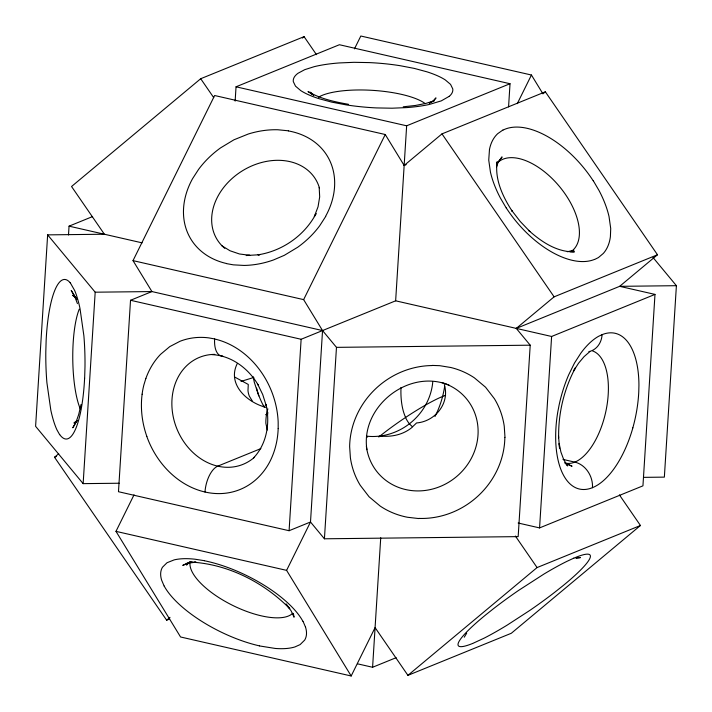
<?xml version="1.0" encoding="UTF-8"?>
<svg xmlns="http://www.w3.org/2000/svg" width="712" height="712" viewBox="0 0 712 712"><rect width="100%" height="100%" fill="white"/><g stroke="black" fill="none" stroke-linecap="round" stroke-linejoin="round"><path stroke-width="1.07" d="M558.662 437.88C558.137 413.547 564.002 389.108 575.492 367.659L573.418 371.228L578.536 363.236L584.062 356.65L589.803 351.639M278.187 428.571L278.17 422.038A79.886 66.269 67.9 0 0 214.624 339.001M84.639 378.401L84.986 366.813A81.924 20.087 89.4 0 0 83.883 335.77L79.975 308.332A81.471 19.972 89.4 0 0 74.68 290.532L70.212 282.673M316.475 54.664L304.077 36.65L200.704 78.721L71.547 186.508L104.388 234.23L47.642 234.871L35.6 426.31L83.144 483.635L119.153 483.234M68.494 235.005L69.055 226.158L92.596 216.573M83.144 483.635L95.186 292.196L47.642 234.871M404.158 165.451L441.983 133.883L545.356 91.812L657.487 254.763L554.114 296.833L516.28 328.401L530.209 345.187L518.167 536.626L324.423 538.797L336.473 347.358L322.545 330.564L151.932 291.564L130.527 300.277L118.477 491.716L289.09 530.716L310.503 522.003L322.545 330.564L303.632 299.627L133.019 260.628L214.632 95.515L385.245 134.515L404.158 165.451L406.205 164.614M235.138 101.113L236.037 86.802L339.41 44.731L510.023 83.731L508.573 106.862M289.09 530.716L301.132 339.277L395.641 300.82L551.613 336.473L654.987 294.403L642.945 485.842L539.571 527.912L518.158 523.017M357.469 663.815L372.59 667.269L380.733 537.747M395.641 300.82L406.65 125.801L510.023 83.731M539.571 527.912L551.613 336.473M652.984 257.459L676.4 285.69L664.358 477.129L643.621 477.36M496.62 164.739L497.109 161.811C494.626 179.62 502.841 196.797 512.284 211.366L511.59 210.28L520.169 221.396L529.853 231.507L528.633 230.359C541.245 241.68 556.766 252.217 574.397 251.834L571.362 251.799M81.017 404.558L78.694 414.553L75.917 422.421L72.793 427.814L76.976 420.57L73.968 423.062L77.537 420.561M145.88 378.41L143.94 384.711A77.599 64.365 67.9 0 0 142.106 394.208M496.611 166.75L498.222 162.033L502.067 156.916L498.097 162.22A57.734 31.168 50.2 0 1 558.858 185.779A57.734 31.168 50.2 0 1 572.671 250.375L570.223 251.87M237.23 363.645C226.683 384.676 247.874 403.081 266.751 407.575M619.387 494.876L640.453 525.492L511.296 633.279L407.923 675.35L375.082 627.619L351.176 675.982L180.563 636.982L115.985 531.357L134.034 494.84M354.478 48.843L360.824 36.018L531.437 75.018L542.971 93.877M303.632 299.627L385.245 134.515M351.176 675.982L286.598 570.365L310.503 522.003L324.423 538.797M517.286 103.641L531.437 75.018M75.917 422.421L77.021 420.507M325.722 216.412L319.697 225.757A81.862 64.258 -31.4 0 1 297.714 247.233L284.319 255.323L273.586 259.916A81.195 63.742 -31.4 0 1 244.038 265.434L233.322 264.846L226.487 263.618M464.26 637.204L466.689 633.208M188.6 562.48L186.589 565.043L188.6 563.05M433.341 101.264L436.002 97.9L432.914 101.157L429.292 103.08M253.597 457.887C266.858 443.861 270.257 422.973 266.003 404.594L266.19 405.52L262.728 394.564L257.708 384.249L258.171 384.961C248.497 368.505 231.409 355.466 211.847 354.62M496.905 163.689L498.222 162.033M302.377 38.065L304.077 36.65M169.714 618.942L166.644 620.188L54.513 457.238L58.722 453.731M543.683 93.219L545.356 91.812M166.644 620.188L169.999 617.384M657.487 254.763L619.654 286.331L516.28 328.401M407.923 675.35L537.079 567.562L640.453 525.492M502.894 130.02L497.697 133.687A81.969 44.251 50.2 0 0 489.473 149.493L488.743 160.102L490.434 172.073A81.969 44.251 50.2 0 0 500.447 198.123L506.214 207.948M188.146 562.64L182.753 565.408L188.502 563.112L196.094 562.16L194.171 562.115M429.398 103.098L434.204 100.766L425.803 103.445L415.327 105.474L403.25 106.8M632.834 427.859A81.195 39.204 -77.1 0 0 638.771 391.822L638.931 385.486A79.886 38.573 -77.1 0 0 602.094 334.667L598.498 336.349A81.515 39.356 -77.1 0 0 580.867 353.108L574.495 363.04L568.666 374.868A81.613 39.409 -77.1 0 0 559.098 405.119L557.754 412.141A77.599 37.46 -77.1 0 0 556.401 422.216A80.581 38.911 -77.1 0 0 558.279 461.02A79.877 38.564 -77.1 0 0 592.464 487.667A79.771 38.51 -77.1 0 0 632.852 427.868M594.582 259.497L598.436 257.557L603.287 253.463A81.195 43.833 50.2 0 0 610.398 236.642L610.718 228.516L609.027 216.546A81.862 44.188 50.2 0 0 599.032 190.531L593.265 180.706M573.783 558.163L566.788 561.421A81.969 11.712 -34.5 0 0 544.146 573.934L518.541 590.444A81.969 11.712 -34.5 0 0 493.71 608.52L485.397 615.124A79.869 11.419 -34.5 0 0 472.599 643.47M472.528 643.532L484.107 638.166A81.195 11.606 -34.5 0 0 507.336 625.02L529.853 610.389A81.862 11.704 -34.5 0 0 554.666 592.322L562.969 585.727A79.824 11.41 -34.5 0 0 573.703 558.235M54.513 457.238L56.559 456.41M260.859 448.605L217.819 466.12A22.197 10.716 -77.1 0 0 204.994 492.054M372.59 667.269L396.13 657.692M240.994 381.418L253.89 377.422M267.712 414.206L265.612 414.678M567.313 251.737L573.934 250.232M576.053 558.235L580.36 557.612L575.981 557.781M259.773 254.718L257.984 254.834C282.379 251.033 304.638 235.494 316.101 213.564L314.312 216.573L318.042 206.783L319.679 196.921L319.19 187.39M259.577 254.727L246.192 255.519L249.778 255.305L239.455 253.979L230.038 250.775L221.93 245.818M95.186 292.196L151.932 291.564L133.019 260.628M676.4 285.69L619.654 286.331L654.987 294.403M336.473 347.358L530.209 345.187M432.131 365.416L439.696 365.683L450.803 367.499A81.471 75.597 -39.7 0 1 474.397 377.85L485.557 387.212L494.413 398.729A81.924 76.024 -39.7 0 1 504.247 426.212L504.986 437.364M192.249 562.071L189.365 562.008C227.057 563.566 263.565 582.033 289.793 608.724L285.984 603.981L291.119 610.851L294.065 617.215L293.38 613.379M418.709 518.558L407.487 517.259A81.978 76.068 -39.7 0 1 380.235 506.116L369.074 496.78L360.228 485.272A81.924 76.024 -39.7 0 1 350.393 457.78L349.645 446.62A79.842 74.093 -39.7 0 1 432.131 365.55M379.968 436.047C388.583 436.901 397.545 435.797 405.315 431.819A29.058 22.82 -31.5 0 0 411.358 427.948L416.556 422.955C435.183 421.495 450.064 403.223 444.315 384.578M288.405 130.812L277.831 129.762A81.969 64.347 -31.4 0 0 248.337 133.998L233.945 139.801L220.551 147.891A81.969 64.347 -31.4 0 0 198.568 169.403L192.525 178.748A79.869 62.701 -31.4 0 0 226.532 263.52M204.415 560.691L194.946 559.205A81.969 31.809 26.3 0 0 174.182 559.881L167.017 562.738L162.496 567.215A81.969 31.809 26.3 0 0 161.624 580.138L164.116 586.012M348.471 104.308C334.542 101.825 320.338 98.817 308.029 91.536L313.609 95.168M259.417 645.918L275.215 648.445A81.195 31.515 26.3 0 0 294.999 646.905L300.135 644.591L304.656 640.115A81.862 31.773 26.3 0 0 305.546 627.21M236.037 86.802L406.65 125.801M69.055 226.158L142.089 242.854M130.527 300.277L301.132 339.277M563.005 459.418L574.842 462.124A22.197 18.414 67.9 0 1 592.464 487.72M115.985 531.357L286.598 570.365M449.272 385.263C408.964 368.077 360.165 406.534 366.92 449.673M566.084 463.592L572.056 466.227L565.355 463.236M234.907 377.155L248.283 384.462L247.981 390.577A29.032 22.793 -31.4 0 0 249.351 396.157L252.377 401.114M76.131 297.652L72.517 295.231L75.57 297.643M313.698 95.052L310.325 92.195L311.411 93.984M564.954 462.604L567.562 465.915L563.771 459.765L560.896 451.978L559.169 443.505L559.57 448.409L558.528 436.171M441.983 133.883L554.114 296.833M200.704 78.721L213.716 97.633M515.39 536.047L537.079 567.562M59.648 434.658L56.96 429.879A81.978 20.096 89.4 0 1 50.819 410.148L46.912 382.753A81.924 20.087 89.4 0 1 45.808 351.701L46.155 340.096A79.842 19.58 89.4 0 1 70.203 282.806M76.763 299.583L71.227 290.487L74.475 295.809L77.43 303.615M303.054 621.345L305.546 627.21M267.329 430.021L265.87 423.337A126.425 72.41 -11.8 0 1 267.863 408.848M258.776 395.917L254.255 382.104L253.241 376.737M444.617 386.652A105.1 87.184 67.9 0 1 435.005 416.458M378.775 437.008A57.734 8.25 -34.5 0 1 445.596 395.338M367.606 437.132A57.734 22.41 26.3 0 0 366.911 436.198A57.734 53.578 -39.7 0 0 432.754 382.041M412.479 426.702A57.734 27.875 -77.1 0 1 409.462 423.747M405.6 417.428A57.734 27.875 -77.1 0 1 400.998 387.444M409.427 423.809A57.316 27.706 -77.1 0 1 405.546 417.517M592.553 350.927A57.734 27.875 -77.1 0 1 605.04 414.963A57.734 27.875 -77.1 0 1 564.972 462.978M254.442 457.282A57.761 47.909 67.9 0 1 176.425 427.681A57.761 47.909 67.9 0 1 214.793 354.371M263.965 406.721A57.734 31.168 50.2 0 1 256.596 388.12M268.077 413.022A57.734 14.151 89.4 0 1 267.676 412.604M264.499 407.38A57.734 14.151 89.4 0 1 263.645 405.333M441.814 382.575A57.734 53.578 -39.7 0 1 476.996 442.606A57.734 53.578 -39.7 0 1 419.813 490.897A57.734 53.578 -39.7 0 1 366.368 446.299M318.451 97.241A57.734 16.207 3.6 0 1 372.109 90.326A57.734 16.207 3.6 0 1 425.251 103.641M292.677 613.308A57.734 22.41 26.3 0 1 233.856 605.965A57.734 22.41 26.3 0 1 189.953 563.619M224.787 248.355A57.734 45.319 -31.4 0 1 241.484 171.378A57.734 45.319 -31.4 0 1 319.43 187.986M80.59 409.507A57.734 14.151 89.4 0 1 72.775 359.676A57.734 14.151 89.4 0 1 79.254 309.168M84.603 378.366A79.833 19.571 89.4 0 1 59.657 434.498M504.853 437.373A79.833 74.075 -39.7 0 1 418.727 518.407M259.373 645.855A79.869 30.999 26.3 0 1 164.169 586.029M204.469 560.762A79.824 30.981 26.3 0 1 302.894 621.3M288.351 130.919A79.824 62.665 -31.4 0 1 325.58 216.368M594.52 259.408A79.869 43.112 50.2 0 1 506.25 207.931M502.966 130.127A79.824 43.094 50.2 0 1 593.167 180.741M602.103 334.587A22.206 18.423 67.9 0 1 588.877 351.621M146.823 436.492A79.877 66.261 67.9 0 0 204.994 492.001A79.771 66.171 67.9 0 0 269.83 461.688A81.195 67.355 67.9 0 0 278.178 428.562M222.705 356.009A22.206 10.725 -77.1 0 1 214.624 338.921L208.696 337.871A81.515 67.622 67.9 0 0 179.994 341.288L169.785 346.602L160.565 354.336A81.613 67.702 67.9 0 0 145.88 378.419M146.859 436.483A80.581 66.848 67.9 0 1 142.124 394.217M449.272 96.316L441.28 100.873L429.194 104.486A81.417 22.846 3.6 0 1 406.792 107.592L392.063 108.206L376.586 107.921A81.933 22.998 3.6 0 1 345.774 104.806L331.659 102.11L319.19 98.737A81.924 22.998 3.6 0 1 300.731 90.584L295.489 86.134L293.317 81.649A81.88 22.98 3.6 0 1 298.052 73.247L304.754 69.66L314.152 66.688A81.88 22.98 3.6 0 1 339.277 62.941L353.998 62.318L369.475 62.603A81.924 22.998 3.6 0 1 400.295 65.727L414.411 68.432L426.88 71.805A81.933 22.998 3.6 0 1 445.32 79.949L450.571 84.399L452.761 88.884A81.417 22.846 3.6 0 1 449.272 96.316"/></g></svg>
